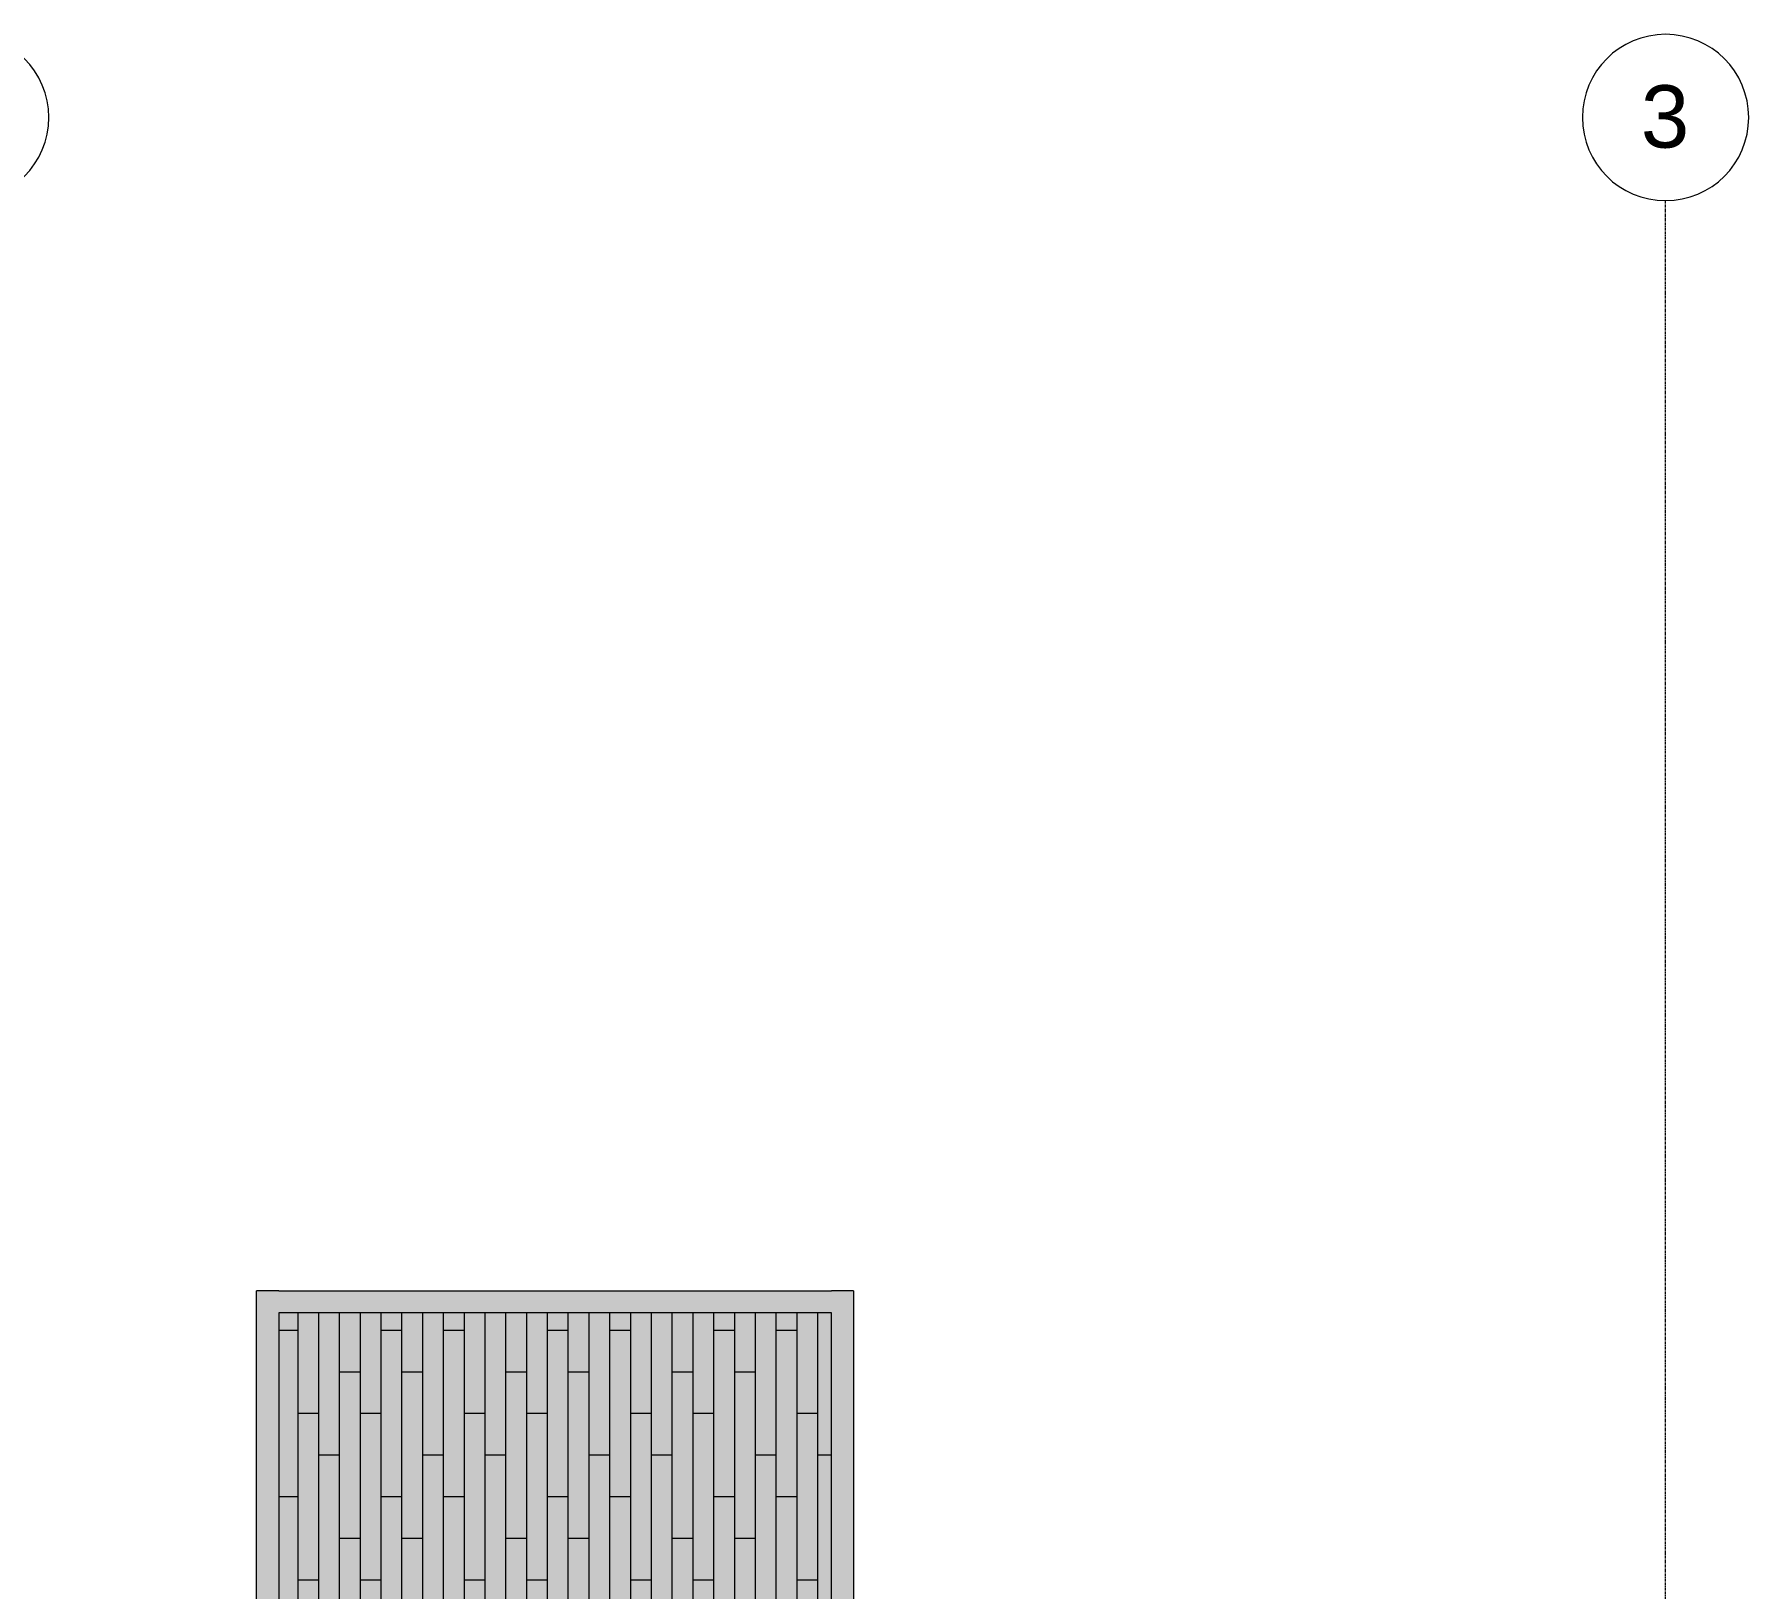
# Model space of a CAD drawing. Header units: inches. Extents: x -4105 to -1989, y 9836 to 11159.
# Drawn here: x -3141.1 to -2811.3, y 10859.3 to 11158.3 of the extents above; entities that cross this region are included whole.
import ezdxf

# ---------------------------------------------------------------- set-up
doc = ezdxf.new("R2010")
doc.units = ezdxf.units.IN
doc.header["$MEASUREMENT"] = 0
doc.linetypes.add('Grid Line 1_2_', pattern=[0.875, 0.5, -0.125, 0.125, -0.125])
for name, color, linetype, lineweight in [('0-1', 7, 'Continuous', 5), ('0-4', 165, 'Continuous', 5), ('A-FLOR-PATT-1', 251, 'Continuous', 9), ('A-WALL-3', 10, 'Continuous', 18), ('A-WALL-5', 23, 'Continuous', 5), ('S-GRID-1', 1, 'Grid Line 1_2_', 9), ('S-GRID-IDEN', 1, 'Continuous', 9), ('S-GRID-IDEN-1', 147, 'Continuous', 9)]:
    doc.layers.add(name, color=color, linetype=linetype, lineweight=lineweight)
doc.layers.add('A-AREA-PATT-1', color=7, linetype='Continuous', lineweight=9, transparency=1)
doc.styles.add('Arial', font='arial.ttf', dxfattribs={"height": 12})

# ---------------------------------------------------------------- blocks, each defined once
blk = doc.blocks.new('Grid - Grid Head - Circle-50561-ENLARGED FLOOR PLAN - 3RD FLOOR PLAN - WEST')
at = {"layer": 'S-GRID-IDEN-1'}
for start, end in [(360, 180), (180, 360)]:
    blk.add_arc((0, 0), 0.25, start, end, dxfattribs=at)
blk = doc.blocks.new('CTR - 1st Phase - Shell_rvt-1-ENLARGED FLOOR PLAN - 3RD FLOOR PLAN - WEST')
at = {"layer": 'A-AREA-PATT-1'}
blk.add_hatch(color=256, dxfattribs=at).paths.add_polyline_path([(-3094.1, 10851.39), (-3060.14, 10851.39), (-3060.14, 10851.89), (-3022.11, 10851.89), (-3022.11, 10851.39), (-2987.77, 10851.39), (-2987.77, 10912.39), (-3094.1, 10912.39), (-3094.1, 10855.58)], flags=0)
at = {"layer": 'A-FLOR-PATT-1'}
h = blk.add_hatch(dxfattribs=at)
h.set_pattern_fill('FP_28', color=256, style=0, pattern_type=2)
h.set_pattern_definition([(90, (20889.603, -9803.016), (-4, 2e-16), []), (180, (20889.603, -9803.016), (-8, -8), [4, -28]), (180, (20885.603, -9787.016), (-8, -8), [4, -28])])
h.paths.add_polyline_path([(-3094.1, 10851.39), (-3060.14, 10851.39), (-3060.14, 10851.89), (-3022.11, 10851.89), (-3022.11, 10851.39), (-2987.77, 10851.39), (-2987.77, 10912.39), (-3094.1, 10912.39), (-3094.1, 10855.58)], flags=0)
at = {"layer": 'A-WALL-5'}
for points in [[(-3098.35, 10851.39), (-3094.1, 10851.39), (-3094.1, 10916.64), (-3098.35, 10916.64), (-3098.35, 10855.58)], [(-3094.1, 10912.39), (-2987.77, 10912.39), (-2987.77, 10916.64), (-3094.1, 10916.64), (-3094.1, 10915.89)], [(-2983.56, 10851.39), (-2983.52, 10851.39), (-2983.52, 10916.64), (-2987.77, 10916.64), (-2987.77, 10851.39), (-2984.27, 10851.39)]]:
    blk.add_hatch(color=256, dxfattribs=at).paths.add_polyline_path(points, flags=0)
at = {"layer": 'A-WALL-3'}
for p, q in [((-3098.35, 10851.39), (-3098.35, 10916.64)), ((-3094.1, 10916.64), (-3098.35, 10916.64)), ((-3094.1, 10916.64), (-2987.77, 10916.64)), ((-2983.52, 10916.64), (-2987.77, 10916.64)), ((-2983.52, 10916.64), (-2983.52, 10851.39)), ((-2987.77, 10912.39), (-3094.1, 10912.39)), ((-3094.1, 10912.39), (-3094.1, 10851.39)), ((-2987.77, 10851.39), (-2987.77, 10912.39))]:
    blk.add_line(p, q, dxfattribs=at)
at = {"layer": 'S-GRID-1'}
blk.add_line((-2827.32, 9836.18), (-2827.32, 11126.32), dxfattribs=at)
at = {"layer": '0-4', "xscale": 63.99999999999997, "yscale": 63.99999999999997, "zscale": 63.99999999999997}
for p in [(-3154.32, 11142.32), (-2827.32, 11142.32)]:
    blk.add_blockref('Grid - Grid Head - Circle-50561-ENLARGED FLOOR PLAN - 3RD FLOOR PLAN - WEST', p, dxfattribs=at)
at = {"layer": 'S-GRID-IDEN', "insert": (-2832.08, 11148.52), "char_height": 12, "width": 11.312, "attachment_point": 1, "style": 'Arial'}
blk.add_mtext('3', dxfattribs=at)

msp = doc.modelspace()

# ---------------------------------------------------------------- block references
at = {"layer": '0-1'}
msp.add_blockref('CTR - 1st Phase - Shell_rvt-1-ENLARGED FLOOR PLAN - 3RD FLOOR PLAN - WEST', (0, 0), dxfattribs=at)

doc.saveas('drawing.dxf')
